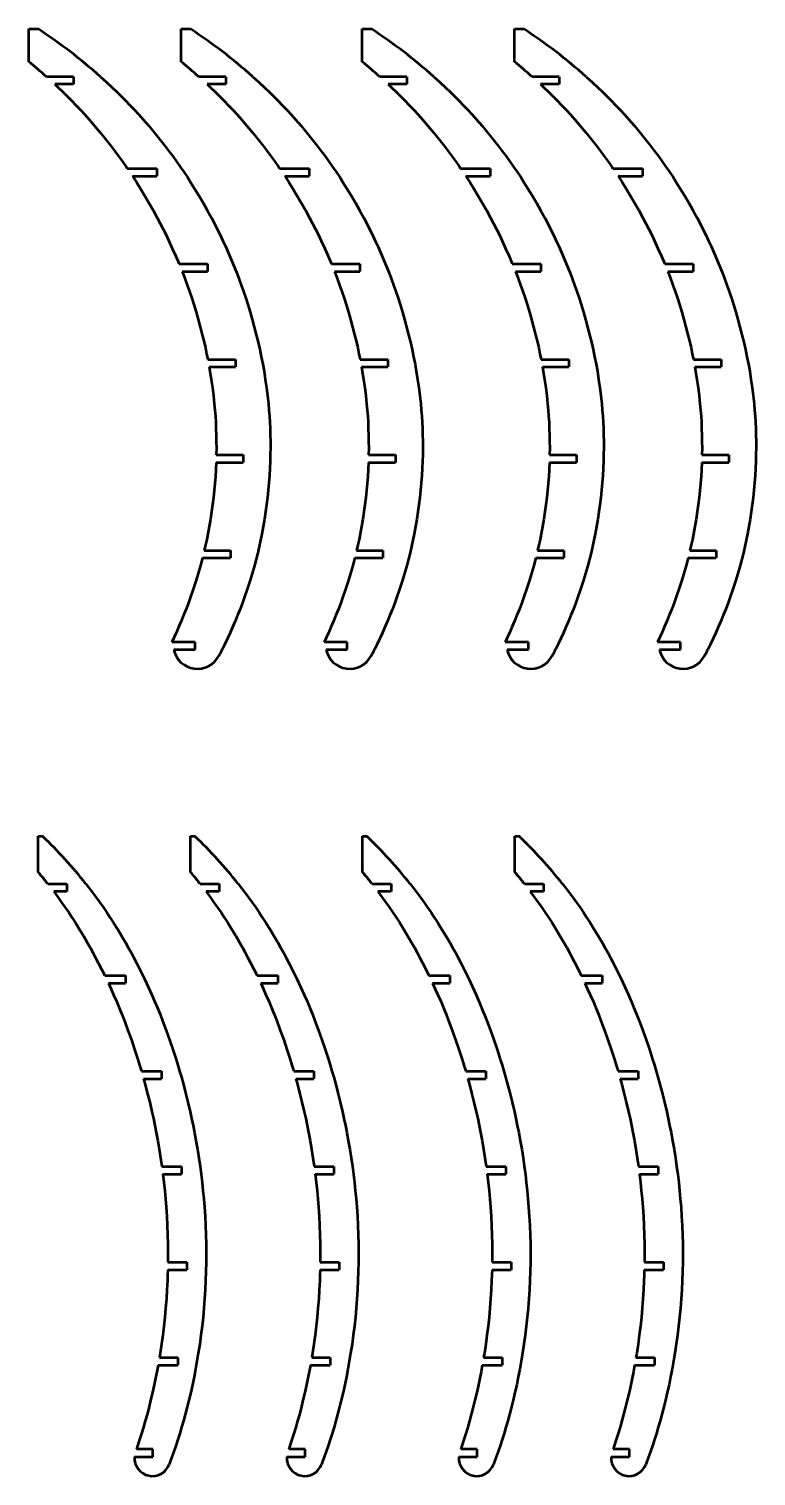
# Model space of a CAD drawing. Header units: millimetres. Extents: x 251 to 1362, y 757 to 1540.
# Drawn here: x 251 to 632, y 782 to 1540 of the extents above; entities that cross this region are included whole.
import ezdxf

# ---------------------------------------------------------------- set-up
doc = ezdxf.new("R2010")
doc.units = ezdxf.units.MM
doc.layers.get('0').update_dxf_attribs({"lineweight": 30})

msp = doc.modelspace()

# ---------------------------------------------------------------- linework, layer by layer
at = {"color": 0, "lineweight": 50}
for p, q in [((251.03, 1522.79), (251.03, 1540)), ((251.03, 1540), (255.77, 1540)), ((330.77, 1522.79), (330.77, 1540)), ((330.77, 1540), (335.51, 1540)), ((425.51, 1522.79), (425.51, 1540)), ((425.51, 1540), (430.26, 1540)), ((505.26, 1522.79), (505.26, 1540)), ((505.26, 1540), (510, 1540)), ((274.31, 1515), (260.16, 1515)), ((274.31, 1511), (264.55, 1511)), ((274.31, 1515), (274.31, 1511)), ((354.05, 1515), (339.91, 1515)), ((354.05, 1511), (344.29, 1511)), ((354.05, 1515), (354.05, 1511)), ((448.8, 1515), (434.65, 1515)), ((448.8, 1511), (439.04, 1511)), ((448.8, 1515), (448.8, 1511)), ((528.54, 1515), (514.39, 1515)), ((528.54, 1511), (518.78, 1511)), ((528.54, 1515), (528.54, 1511)), ((302.5, 1467), (318, 1467)), ((305.2, 1463), (318, 1463)), ((318, 1467), (318, 1463)), ((382.24, 1467), (397.75, 1467)), ((384.95, 1463), (397.75, 1463)), ((397.75, 1467), (397.75, 1463)), ((476.98, 1467), (492.49, 1467)), ((479.69, 1463), (492.49, 1463)), ((492.49, 1467), (492.49, 1463)), ((556.73, 1467), (572.23, 1467)), ((559.43, 1463), (572.23, 1463)), ((572.23, 1467), (572.23, 1463)), ((329.58, 1417), (344.54, 1417)), ((344.54, 1417), (344.54, 1413)), ((409.32, 1417), (424.28, 1417)), ((424.28, 1417), (424.28, 1413)), ((504.06, 1417), (519.02, 1417)), ((519.02, 1417), (519.02, 1413)), ((583.81, 1417), (598.76, 1417)), ((598.76, 1417), (598.76, 1413)), ((331.19, 1413), (344.54, 1413)), ((410.93, 1413), (424.28, 1413)), ((505.68, 1413), (519.02, 1413)), ((585.42, 1413), (598.76, 1413)), ((344.65, 1367), (359.17, 1367)), ((359.17, 1367), (359.17, 1363)), ((424.39, 1367), (438.92, 1367)), ((438.92, 1367), (438.92, 1363)), ((519.13, 1367), (533.66, 1367)), ((533.66, 1367), (533.66, 1363)), ((598.88, 1367), (613.4, 1367)), ((613.4, 1367), (613.4, 1363)), ((345.4, 1363), (359.17, 1363)), ((425.14, 1363), (438.92, 1363)), ((519.88, 1363), (533.66, 1363)), ((599.63, 1363), (613.4, 1363)), ((348.99, 1313), (363.18, 1313)), ((349.1, 1317), (363.21, 1317)), ((363.21, 1317), (363.18, 1313)), ((428.73, 1313), (442.92, 1313)), ((428.84, 1317), (442.95, 1317)), ((442.95, 1317), (442.92, 1313)), ((523.47, 1313), (537.67, 1313)), ((523.58, 1317), (537.69, 1317)), ((537.69, 1317), (537.67, 1313)), ((603.22, 1313), (617.41, 1313)), ((603.33, 1317), (617.44, 1317)), ((617.44, 1317), (617.41, 1313)), ((342.81, 1267), (356.47, 1267)), ((356.47, 1267), (356.47, 1263)), ((422.55, 1267), (436.21, 1267)), ((436.21, 1267), (436.21, 1263)), ((517.3, 1267), (530.96, 1267)), ((530.96, 1267), (530.96, 1263)), ((597.04, 1267), (610.7, 1267)), ((610.7, 1267), (610.7, 1263)), ((341.82, 1263), (356.47, 1263)), ((421.57, 1263), (436.21, 1263)), ((516.31, 1263), (530.96, 1263)), ((596.05, 1263), (610.7, 1263)), ((337.95, 1219), (325.8, 1219)), ((326.8, 1215), (337.95, 1215)), ((337.95, 1215), (337.95, 1219)), ((417.69, 1219), (405.54, 1219)), ((406.54, 1215), (417.69, 1215)), ((417.69, 1215), (417.69, 1219)), ((512.44, 1219), (500.28, 1219)), ((501.29, 1215), (512.44, 1215)), ((512.44, 1215), (512.44, 1219)), ((592.18, 1219), (580.03, 1219)), ((581.03, 1215), (592.18, 1215)), ((592.18, 1215), (592.18, 1219)), ((255.89, 1098.54), (255.89, 1117.32)), ((255.89, 1117.32), (258.16, 1117.32)), ((335.63, 1098.54), (335.63, 1117.32)), ((335.63, 1117.32), (337.91, 1117.32)), ((425.63, 1098.54), (425.63, 1117.32)), ((425.63, 1117.32), (427.91, 1117.32)), ((505.37, 1098.54), (505.37, 1117.32)), ((505.37, 1117.32), (507.65, 1117.32)), ((260.91, 1092.32), (270.89, 1092.32)), ((270.89, 1092.32), (270.89, 1088.32)), ((340.65, 1092.32), (350.63, 1092.32)), ((350.63, 1092.32), (350.63, 1088.32)), ((430.65, 1092.32), (440.63, 1092.32)), ((440.63, 1092.32), (440.63, 1088.32)), ((510.4, 1092.32), (520.37, 1092.32)), ((520.37, 1092.32), (520.37, 1088.32)), ((270.89, 1088.32), (263.98, 1088.32)), ((350.63, 1088.32), (343.72, 1088.32)), ((440.63, 1088.32), (433.72, 1088.32)), ((520.37, 1088.32), (513.46, 1088.32)), ((290.69, 1044.32), (301.65, 1044.32)), ((292.6, 1040.32), (301.65, 1040.32)), ((301.65, 1044.32), (301.65, 1040.32)), ((370.43, 1044.32), (381.39, 1044.32)), ((372.34, 1040.32), (381.39, 1040.32)), ((381.39, 1044.32), (381.39, 1040.32)), ((460.43, 1044.32), (471.39, 1044.32)), ((462.34, 1040.32), (471.39, 1040.32)), ((471.39, 1044.32), (471.39, 1040.32)), ((540.17, 1044.32), (551.14, 1044.32)), ((542.08, 1040.32), (551.14, 1040.32)), ((551.14, 1044.32), (551.14, 1040.32)), ((309.9, 994.32), (320.48, 994.32)), ((320.48, 994.32), (320.48, 990.32)), ((389.64, 994.32), (400.22, 994.32)), ((400.22, 994.32), (400.22, 990.32)), ((479.64, 994.32), (490.22, 994.32)), ((490.22, 994.32), (490.22, 990.32)), ((559.39, 994.32), (569.96, 994.32)), ((569.96, 994.32), (569.96, 990.32)), ((311.04, 990.32), (320.48, 990.32)), ((390.78, 990.32), (400.22, 990.32)), ((480.78, 990.32), (490.22, 990.32)), ((560.52, 990.32), (569.96, 990.32)), ((320.61, 944.32), (330.87, 944.32)), ((321.13, 940.32), (330.87, 940.32)), ((330.87, 944.32), (330.87, 940.32)), ((400.35, 944.32), (410.62, 944.32)), ((400.87, 940.32), (410.62, 940.32)), ((410.62, 944.32), (410.62, 940.32)), ((490.35, 944.32), (500.62, 944.32)), ((490.87, 940.32), (500.62, 940.32)), ((500.62, 944.32), (500.62, 940.32)), ((570.09, 944.32), (580.36, 944.32)), ((570.62, 940.32), (580.36, 940.32)), ((580.36, 944.32), (580.36, 940.32)), ((323.76, 894.32), (333.72, 894.32)), ((333.72, 894.32), (333.72, 890.32)), ((403.5, 894.32), (413.47, 894.32)), ((413.47, 894.32), (413.47, 890.32)), ((493.5, 894.32), (503.47, 894.32)), ((503.47, 894.32), (503.47, 890.32)), ((573.24, 894.32), (583.21, 894.32)), ((583.21, 894.32), (583.21, 890.32)), ((323.68, 890.32), (333.72, 890.32)), ((403.42, 890.32), (413.47, 890.32)), ((493.42, 890.32), (503.47, 890.32)), ((573.16, 890.32), (583.21, 890.32)), ((319.3, 844.32), (328.96, 844.32)), ((328.96, 844.32), (328.96, 840.32)), ((399.05, 844.32), (408.71, 844.32)), ((408.71, 844.32), (408.71, 840.32)), ((489.05, 844.32), (498.71, 844.32)), ((498.71, 844.32), (498.71, 840.32)), ((568.79, 844.32), (578.45, 844.32)), ((578.45, 844.32), (578.45, 840.32)), ((318.61, 840.32), (328.96, 840.32)), ((398.35, 840.32), (408.71, 840.32)), ((488.35, 840.32), (498.71, 840.32)), ((568.09, 840.32), (578.45, 840.32)), ((315.89, 796.32), (307.28, 796.32)), ((315.89, 792.32), (315.89, 796.32)), ((395.63, 796.32), (387.02, 796.32)), ((395.63, 792.32), (395.63, 796.32)), ((485.63, 796.32), (477.02, 796.32)), ((485.63, 792.32), (485.63, 796.32)), ((565.37, 796.32), (556.77, 796.32)), ((565.37, 792.32), (565.37, 796.32)), ((306.26, 792.32), (315.89, 792.32)), ((386.01, 792.32), (395.63, 792.32)), ((476.01, 792.32), (485.63, 792.32)), ((555.75, 792.32), (565.37, 792.32))]:
    msp.add_line(p, q, dxfattribs=at)
for points in [[(264.55, 1511, 0), (266.43, 1509.23, 0), (268.74, 1507.01, 0), (271.02, 1504.77, 0), (273.27, 1502.5, 0), (275.62, 1500.06, 0), (277.94, 1497.61, 0), (280.23, 1495.12, 0), (282.48, 1492.6, 0), (285.42, 1489.19, 0), (288.31, 1485.75, 0), (291.15, 1482.26, 0), (293.94, 1478.73, 0), (295.98, 1476.06, 0), (297.99, 1473.36, 0), (299.96, 1470.63, 0), (301.89, 1467.88, 0), (302.5, 1467, 0)], [(288.45, 1515, 0), (291.61, 1512.14, 0), (294.72, 1509.23, 0), (297.02, 1507.01, 0), (299.3, 1504.77, 0), (301.55, 1502.5, 0), (303.9, 1500.06, 0), (306.22, 1497.61, 0), (308.51, 1495.12, 0), (310.77, 1492.6, 0), (313.71, 1489.19, 0), (316.6, 1485.75, 0), (319.44, 1482.26, 0), (322.22, 1478.73, 0), (324.27, 1476.06, 0), (326.27, 1473.36, 0), (328.24, 1470.63, 0), (330.17, 1467.88, 0), (332.08, 1465.1, 0), (333.94, 1462.31, 0), (335.77, 1459.49, 0), (337.56, 1456.64, 0), (339.88, 1452.81, 0), (342.15, 1448.95, 0), (344.36, 1445.05, 0), (346.51, 1441.12, 0), (348.08, 1438.15, 0), (349.61, 1435.16, 0), (351.09, 1432.15, 0), (352.53, 1429.11, 0), (354.03, 1425.85, 0), (355.49, 1422.57, 0), (356.91, 1419.27, 0), (358.29, 1415.96, 0), (359.62, 1412.63, 0), (360.91, 1409.27, 0), (362.15, 1405.89, 0), (363.35, 1402.5, 0), (364.5, 1399.09, 0), (365.6, 1395.67, 0), (366.79, 1391.75, 0), (367.92, 1387.82, 0), (369, 1383.87, 0), (370.02, 1379.9, 0), (370.99, 1375.93, 0), (371.86, 1372.15, 0), (372.66, 1368.36, 0), (373.4, 1364.56, 0), (374.07, 1360.75, 0), (374.75, 1356.5, 0), (375.35, 1352.23, 0), (375.88, 1347.96, 0), (376.34, 1343.68, 0), (376.64, 1340.48, 0), (376.88, 1337.27, 0), (377.08, 1334.06, 0), (377.22, 1330.85, 0), (377.33, 1327.43, 0), (377.39, 1324.01, 0), (377.41, 1320.59, 0), (377.38, 1317.17, 0), (377.3, 1313.75, 0), (377.14, 1309.94, 0), (376.93, 1306.14, 0), (376.65, 1302.34, 0), (376.31, 1298.54, 0), (375.92, 1294.75, 0), (375.45, 1290.91, 0), (374.92, 1287.08, 0), (374.32, 1283.25, 0), (373.67, 1279.44, 0), (372.96, 1275.63, 0), (372.28, 1272.28, 0), (371.55, 1268.95, 0), (370.76, 1265.62, 0), (369.93, 1262.31, 0), (369.05, 1259.01, 0), (367.88, 1254.89, 0), (366.64, 1250.79, 0), (365.32, 1246.72, 0), (363.93, 1242.68, 0), (362.76, 1239.45, 0), (361.54, 1236.24, 0), (360.27, 1233.04, 0), (358.96, 1229.86, 0), (357.61, 1226.7, 0), (356.3, 1223.75, 0), (354.95, 1220.81, 0), (353.54, 1217.89, 0), (352.09, 1215, 0)], [(344.29, 1511, 0), (346.17, 1509.23, 0), (348.48, 1507.01, 0), (350.76, 1504.77, 0), (353.01, 1502.5, 0), (355.36, 1500.06, 0), (357.68, 1497.61, 0), (359.97, 1495.12, 0), (362.23, 1492.6, 0), (365.17, 1489.19, 0), (368.06, 1485.75, 0), (370.9, 1482.26, 0), (373.68, 1478.73, 0), (375.73, 1476.06, 0), (377.73, 1473.36, 0), (379.7, 1470.63, 0), (381.63, 1467.88, 0), (382.24, 1467, 0)], [(368.2, 1515, 0), (371.35, 1512.14, 0), (374.46, 1509.23, 0), (376.76, 1507.01, 0), (379.04, 1504.77, 0), (381.29, 1502.5, 0), (383.64, 1500.06, 0), (385.97, 1497.61, 0), (388.26, 1495.12, 0), (390.51, 1492.6, 0), (393.45, 1489.19, 0), (396.34, 1485.75, 0), (399.18, 1482.26, 0), (401.97, 1478.73, 0), (404.01, 1476.06, 0), (406.02, 1473.36, 0), (407.98, 1470.63, 0), (409.92, 1467.88, 0), (411.82, 1465.1, 0), (413.69, 1462.31, 0), (415.52, 1459.49, 0), (417.3, 1456.64, 0), (419.63, 1452.81, 0), (421.89, 1448.95, 0), (424.1, 1445.05, 0), (426.25, 1441.12, 0), (427.83, 1438.15, 0), (429.35, 1435.16, 0), (430.84, 1432.15, 0), (432.28, 1429.11, 0), (433.77, 1425.85, 0), (435.23, 1422.57, 0), (436.65, 1419.27, 0), (438.03, 1415.96, 0), (439.36, 1412.63, 0), (440.65, 1409.27, 0), (441.9, 1405.89, 0), (443.09, 1402.5, 0), (444.24, 1399.09, 0), (445.34, 1395.67, 0), (446.53, 1391.75, 0), (447.66, 1387.82, 0), (448.74, 1383.87, 0), (449.76, 1379.9, 0), (450.73, 1375.93, 0), (451.6, 1372.15, 0), (452.4, 1368.36, 0), (453.14, 1364.56, 0), (453.81, 1360.75, 0), (454.49, 1356.5, 0), (455.09, 1352.23, 0), (455.62, 1347.96, 0), (456.08, 1343.68, 0), (456.38, 1340.48, 0), (456.62, 1337.27, 0), (456.82, 1334.06, 0), (456.96, 1330.85, 0), (457.07, 1327.43, 0), (457.13, 1324.01, 0), (457.16, 1320.59, 0), (457.13, 1317.17, 0), (457.04, 1313.75, 0), (456.88, 1309.94, 0), (456.67, 1306.14, 0), (456.39, 1302.34, 0), (456.06, 1298.54, 0), (455.66, 1294.75, 0), (455.19, 1290.91, 0), (454.66, 1287.08, 0), (454.07, 1283.25, 0), (453.42, 1279.44, 0), (452.7, 1275.63, 0), (452.02, 1272.28, 0), (451.29, 1268.95, 0), (450.51, 1265.62, 0), (449.67, 1262.31, 0), (448.79, 1259.01, 0), (447.62, 1254.89, 0), (446.38, 1250.79, 0), (445.06, 1246.72, 0), (443.67, 1242.68, 0), (442.5, 1239.45, 0), (441.28, 1236.24, 0), (440.01, 1233.04, 0), (438.7, 1229.86, 0), (437.35, 1226.7, 0), (436.05, 1223.75, 0), (434.69, 1220.81, 0), (433.29, 1217.89, 0), (431.84, 1215, 0)], [(439.04, 1511, 0), (440.92, 1509.23, 0), (443.22, 1507.01, 0), (445.5, 1504.77, 0), (447.75, 1502.5, 0), (450.1, 1500.06, 0), (452.43, 1497.61, 0), (454.72, 1495.12, 0), (456.97, 1492.6, 0), (459.91, 1489.19, 0), (462.8, 1485.75, 0), (465.64, 1482.26, 0), (468.43, 1478.73, 0), (470.47, 1476.06, 0), (472.47, 1473.36, 0), (474.44, 1470.63, 0), (476.38, 1467.88, 0), (476.98, 1467, 0)], [(462.94, 1515, 0), (466.09, 1512.14, 0), (469.2, 1509.23, 0), (471.51, 1507.01, 0), (473.79, 1504.77, 0), (476.04, 1502.5, 0), (478.39, 1500.06, 0), (480.71, 1497.61, 0), (483, 1495.12, 0), (485.25, 1492.6, 0), (488.2, 1489.19, 0), (491.09, 1485.75, 0), (493.92, 1482.26, 0), (496.71, 1478.73, 0), (498.75, 1476.06, 0), (500.76, 1473.36, 0), (502.73, 1470.63, 0), (504.66, 1467.88, 0), (506.56, 1465.1, 0), (508.43, 1462.31, 0), (510.26, 1459.49, 0), (512.05, 1456.64, 0), (514.37, 1452.81, 0), (516.64, 1448.95, 0), (518.85, 1445.05, 0), (521, 1441.12, 0), (522.57, 1438.15, 0), (524.1, 1435.16, 0), (525.58, 1432.15, 0), (527.02, 1429.11, 0), (528.52, 1425.85, 0), (529.98, 1422.57, 0), (531.4, 1419.27, 0), (532.78, 1415.96, 0), (534.11, 1412.63, 0), (535.39, 1409.27, 0), (536.64, 1405.89, 0), (537.84, 1402.5, 0), (538.99, 1399.09, 0), (540.08, 1395.67, 0), (541.27, 1391.75, 0), (542.41, 1387.82, 0), (543.48, 1383.87, 0), (544.51, 1379.9, 0), (545.48, 1375.93, 0), (546.34, 1372.15, 0), (547.14, 1368.36, 0), (547.88, 1364.56, 0), (548.56, 1360.75, 0), (549.23, 1356.5, 0), (549.83, 1352.23, 0), (550.36, 1347.96, 0), (550.83, 1343.68, 0), (551.12, 1340.48, 0), (551.37, 1337.27, 0), (551.56, 1334.06, 0), (551.7, 1330.85, 0), (551.81, 1327.43, 0), (551.88, 1324.01, 0), (551.9, 1320.59, 0), (551.87, 1317.17, 0), (551.78, 1313.75, 0), (551.63, 1309.94, 0), (551.41, 1306.14, 0), (551.14, 1302.34, 0), (550.8, 1298.54, 0), (550.4, 1294.75, 0), (549.93, 1290.91, 0), (549.4, 1287.08, 0), (548.81, 1283.25, 0), (548.16, 1279.44, 0), (547.45, 1275.63, 0), (546.77, 1272.28, 0), (546.03, 1268.95, 0), (545.25, 1265.62, 0), (544.42, 1262.31, 0), (543.54, 1259.01, 0), (542.37, 1254.89, 0), (541.13, 1250.79, 0), (539.81, 1246.72, 0), (538.42, 1242.68, 0), (537.24, 1239.45, 0), (536.02, 1236.24, 0), (534.75, 1233.04, 0), (533.45, 1229.86, 0), (532.1, 1226.7, 0), (530.79, 1223.75, 0), (529.43, 1220.81, 0), (528.03, 1217.89, 0), (526.58, 1215, 0)], [(518.78, 1511, 0), (520.66, 1509.23, 0), (522.97, 1507.01, 0), (525.25, 1504.77, 0), (527.5, 1502.5, 0), (529.85, 1500.06, 0), (532.17, 1497.61, 0), (534.46, 1495.12, 0), (536.71, 1492.6, 0), (539.65, 1489.19, 0), (542.54, 1485.75, 0), (545.38, 1482.26, 0), (548.17, 1478.73, 0), (550.21, 1476.06, 0), (552.22, 1473.36, 0), (554.19, 1470.63, 0), (556.12, 1467.88, 0), (556.73, 1467, 0)], [(542.68, 1515, 0), (545.84, 1512.14, 0), (548.95, 1509.23, 0), (551.25, 1507.01, 0), (553.53, 1504.77, 0), (555.78, 1502.5, 0), (558.13, 1500.06, 0), (560.45, 1497.61, 0), (562.74, 1495.12, 0), (565, 1492.6, 0), (567.94, 1489.19, 0), (570.83, 1485.75, 0), (573.67, 1482.26, 0), (576.45, 1478.73, 0), (578.5, 1476.06, 0), (580.5, 1473.36, 0), (582.47, 1470.63, 0), (584.4, 1467.88, 0), (586.31, 1465.1, 0), (588.17, 1462.31, 0), (590, 1459.49, 0), (591.79, 1456.64, 0), (594.11, 1452.81, 0), (596.38, 1448.95, 0), (598.59, 1445.05, 0), (600.74, 1441.12, 0), (602.31, 1438.15, 0), (603.84, 1435.16, 0), (605.32, 1432.15, 0), (606.76, 1429.11, 0), (608.26, 1425.85, 0), (609.72, 1422.57, 0), (611.14, 1419.27, 0), (612.52, 1415.96, 0), (613.85, 1412.63, 0), (615.14, 1409.27, 0), (616.38, 1405.89, 0), (617.58, 1402.5, 0), (618.73, 1399.09, 0), (619.83, 1395.67, 0), (621.02, 1391.75, 0), (622.15, 1387.82, 0), (623.23, 1383.87, 0), (624.25, 1379.9, 0), (625.22, 1375.93, 0), (626.08, 1372.15, 0), (626.89, 1368.36, 0), (627.63, 1364.56, 0), (628.3, 1360.75, 0), (628.97, 1356.5, 0), (629.58, 1352.23, 0), (630.11, 1347.96, 0), (630.57, 1343.68, 0), (630.87, 1340.48, 0), (631.11, 1337.27, 0), (631.3, 1334.06, 0), (631.45, 1330.85, 0), (631.55, 1327.43, 0), (631.62, 1324.01, 0), (631.64, 1320.59, 0), (631.61, 1317.17, 0), (631.53, 1313.75, 0), (631.37, 1309.94, 0), (631.15, 1306.14, 0), (630.88, 1302.34, 0), (630.54, 1298.54, 0), (630.14, 1294.75, 0), (629.68, 1290.91, 0), (629.15, 1287.08, 0), (628.55, 1283.25, 0), (627.9, 1279.44, 0), (627.19, 1275.63, 0), (626.51, 1272.28, 0), (625.78, 1268.95, 0), (624.99, 1265.62, 0), (624.16, 1262.31, 0), (623.28, 1259.01, 0), (622.11, 1254.89, 0), (620.87, 1250.79, 0), (619.55, 1246.72, 0), (618.16, 1242.68, 0), (616.99, 1239.45, 0), (615.77, 1236.24, 0), (614.5, 1233.04, 0), (613.19, 1229.86, 0), (611.84, 1226.7, 0), (610.53, 1223.75, 0), (609.18, 1220.81, 0), (607.77, 1217.89, 0), (606.32, 1215, 0)], [(305.2, 1463, 0), (307.27, 1459.84, 0), (309.28, 1456.64, 0), (311.6, 1452.81, 0), (313.87, 1448.95, 0), (316.08, 1445.05, 0), (318.23, 1441.12, 0), (319.8, 1438.15, 0), (321.33, 1435.16, 0), (322.81, 1432.15, 0), (324.25, 1429.11, 0), (326.08, 1425.1, 0), (327.86, 1421.06, 0), (329.58, 1417, 0)], [(384.95, 1463, 0), (387.01, 1459.84, 0), (389.02, 1456.64, 0), (391.34, 1452.81, 0), (393.61, 1448.95, 0), (395.82, 1445.05, 0), (397.97, 1441.12, 0), (399.54, 1438.15, 0), (401.07, 1435.16, 0), (402.55, 1432.15, 0), (403.99, 1429.11, 0), (405.83, 1425.1, 0), (407.61, 1421.06, 0), (409.32, 1417, 0)], [(479.69, 1463, 0), (481.75, 1459.84, 0), (483.76, 1456.64, 0), (486.09, 1452.81, 0), (488.35, 1448.95, 0), (490.56, 1445.05, 0), (492.71, 1441.12, 0), (494.29, 1438.15, 0), (495.81, 1435.16, 0), (497.3, 1432.15, 0), (498.74, 1429.11, 0), (500.57, 1425.1, 0), (502.35, 1421.06, 0), (504.06, 1417, 0)], [(559.43, 1463, 0), (561.5, 1459.84, 0), (563.51, 1456.64, 0), (565.83, 1452.81, 0), (568.1, 1448.95, 0), (570.3, 1445.05, 0), (572.46, 1441.12, 0), (574.03, 1438.15, 0), (575.56, 1435.16, 0), (577.04, 1432.15, 0), (578.48, 1429.11, 0), (580.31, 1425.1, 0), (582.09, 1421.06, 0), (583.81, 1417, 0)], [(331.19, 1413, 0), (331.34, 1412.63, 0), (332.62, 1409.27, 0), (333.87, 1405.89, 0), (335.07, 1402.5, 0), (336.22, 1399.09, 0), (337.31, 1395.67, 0), (338.5, 1391.75, 0), (339.64, 1387.82, 0), (340.71, 1383.87, 0), (341.73, 1379.9, 0), (342.71, 1375.93, 0), (343.39, 1372.96, 0), (344.04, 1369.98, 0), (344.65, 1367, 0)], [(410.93, 1413, 0), (411.08, 1412.63, 0), (412.37, 1409.27, 0), (413.61, 1405.89, 0), (414.81, 1402.5, 0), (415.96, 1399.09, 0), (417.06, 1395.67, 0), (418.25, 1391.75, 0), (419.38, 1387.82, 0), (420.46, 1383.87, 0), (421.48, 1379.9, 0), (422.45, 1375.93, 0), (423.13, 1372.96, 0), (423.78, 1369.98, 0), (424.39, 1367, 0)], [(505.68, 1413, 0), (505.82, 1412.63, 0), (507.11, 1409.27, 0), (508.35, 1405.89, 0), (509.55, 1402.5, 0), (510.7, 1399.09, 0), (511.8, 1395.67, 0), (512.99, 1391.75, 0), (514.12, 1387.82, 0), (515.2, 1383.87, 0), (516.22, 1379.9, 0), (517.19, 1375.93, 0), (517.88, 1372.96, 0), (518.52, 1369.98, 0), (519.13, 1367, 0)], [(585.42, 1413, 0), (585.57, 1412.63, 0), (586.85, 1409.27, 0), (588.1, 1405.89, 0), (589.3, 1402.5, 0), (590.44, 1399.09, 0), (591.54, 1395.67, 0), (592.73, 1391.75, 0), (593.87, 1387.82, 0), (594.94, 1383.87, 0), (595.96, 1379.9, 0), (596.94, 1375.93, 0), (597.62, 1372.96, 0), (598.27, 1369.98, 0), (598.88, 1367, 0)], [(345.4, 1363, 0), (345.79, 1360.75, 0), (346.46, 1356.5, 0), (347.06, 1352.23, 0), (347.59, 1347.96, 0), (348.06, 1343.68, 0), (348.35, 1340.48, 0), (348.6, 1337.27, 0), (348.79, 1334.06, 0), (348.93, 1330.85, 0), (349.04, 1327.39, 0), (349.11, 1323.92, 0), (349.13, 1320.46, 0), (349.1, 1317, 0)], [(425.14, 1363, 0), (425.53, 1360.75, 0), (426.2, 1356.5, 0), (426.81, 1352.23, 0), (427.34, 1347.96, 0), (427.8, 1343.68, 0), (428.1, 1340.48, 0), (428.34, 1337.27, 0), (428.53, 1334.06, 0), (428.68, 1330.85, 0), (428.79, 1327.39, 0), (428.85, 1323.92, 0), (428.87, 1320.46, 0), (428.84, 1317, 0)], [(519.88, 1363, 0), (520.27, 1360.75, 0), (520.95, 1356.5, 0), (521.55, 1352.23, 0), (522.08, 1347.96, 0), (522.54, 1343.68, 0), (522.84, 1340.48, 0), (523.08, 1337.27, 0), (523.28, 1334.06, 0), (523.42, 1330.85, 0), (523.53, 1327.39, 0), (523.59, 1323.92, 0), (523.61, 1320.46, 0), (523.58, 1317, 0)], [(599.63, 1363, 0), (600.02, 1360.75, 0), (600.69, 1356.5, 0), (601.29, 1352.23, 0), (601.82, 1347.96, 0), (602.29, 1343.68, 0), (602.58, 1340.48, 0), (602.83, 1337.27, 0), (603.02, 1334.06, 0), (603.16, 1330.85, 0), (603.27, 1327.39, 0), (603.34, 1323.92, 0), (603.36, 1320.46, 0), (603.33, 1317, 0)], [(348.99, 1313, 0), (348.83, 1309.34, 0), (348.61, 1305.69, 0), (348.34, 1302.04, 0), (348.01, 1298.39, 0), (347.63, 1294.75, 0), (347.16, 1290.91, 0), (346.63, 1287.08, 0), (346.04, 1283.25, 0), (345.39, 1279.44, 0), (344.68, 1275.63, 0), (344.09, 1272.74, 0), (343.47, 1269.87, 0), (342.81, 1267, 0)], [(428.73, 1313, 0), (428.57, 1309.34, 0), (428.36, 1305.69, 0), (428.08, 1302.04, 0), (427.76, 1298.39, 0), (427.37, 1294.75, 0), (426.91, 1290.91, 0), (426.38, 1287.08, 0), (425.78, 1283.25, 0), (425.13, 1279.44, 0), (424.42, 1275.63, 0), (423.84, 1272.74, 0), (423.22, 1269.87, 0), (422.55, 1267, 0)], [(523.47, 1313, 0), (523.31, 1309.34, 0), (523.1, 1305.69, 0), (522.83, 1302.04, 0), (522.5, 1298.39, 0), (522.12, 1294.75, 0), (521.65, 1290.91, 0), (521.12, 1287.08, 0), (520.53, 1283.25, 0), (519.87, 1279.44, 0), (519.16, 1275.63, 0), (518.58, 1272.74, 0), (517.96, 1269.87, 0), (517.3, 1267, 0)], [(603.22, 1313, 0), (603.06, 1309.34, 0), (602.84, 1305.69, 0), (602.57, 1302.04, 0), (602.24, 1298.39, 0), (601.86, 1294.75, 0), (601.39, 1290.91, 0), (600.86, 1287.08, 0), (600.27, 1283.25, 0), (599.62, 1279.44, 0), (598.91, 1275.63, 0), (598.32, 1272.74, 0), (597.7, 1269.87, 0), (597.04, 1267, 0)], [(341.82, 1263, 0), (340.77, 1259.01, 0), (339.6, 1254.89, 0), (338.35, 1250.79, 0), (337.04, 1246.72, 0), (335.65, 1242.68, 0), (334.47, 1239.45, 0), (333.25, 1236.24, 0), (331.98, 1233.04, 0), (330.68, 1229.86, 0), (329.33, 1226.7, 0), (328.19, 1224.12, 0), (327.01, 1221.55, 0), (325.8, 1219, 0)], [(421.57, 1263, 0), (420.51, 1259.01, 0), (419.34, 1254.89, 0), (418.1, 1250.79, 0), (416.78, 1246.72, 0), (415.39, 1242.68, 0), (414.22, 1239.45, 0), (412.99, 1236.24, 0), (411.73, 1233.04, 0), (410.42, 1229.86, 0), (409.07, 1226.7, 0), (407.93, 1224.12, 0), (406.75, 1221.55, 0), (405.54, 1219, 0)], [(516.31, 1263, 0), (515.25, 1259.01, 0), (514.08, 1254.89, 0), (512.84, 1250.79, 0), (511.52, 1246.72, 0), (510.13, 1242.68, 0), (508.96, 1239.45, 0), (507.74, 1236.24, 0), (506.47, 1233.04, 0), (505.16, 1229.86, 0), (503.81, 1226.7, 0), (502.67, 1224.12, 0), (501.5, 1221.55, 0), (500.28, 1219, 0)], [(596.05, 1263, 0), (595, 1259.01, 0), (593.83, 1254.89, 0), (592.58, 1250.79, 0), (591.27, 1246.72, 0), (589.88, 1242.68, 0), (588.7, 1239.45, 0), (587.48, 1236.24, 0), (586.21, 1233.04, 0), (584.9, 1229.86, 0), (583.56, 1226.7, 0), (582.42, 1224.12, 0), (581.24, 1221.55, 0), (580.03, 1219, 0)], [(280.89, 1092.32, 0), (282.62, 1090.1, 0), (284.33, 1087.85, 0), (286.25, 1085.25, 0), (288.14, 1082.64, 0), (290, 1080, 0), (291.83, 1077.32, 0), (293.62, 1074.62, 0), (295.37, 1071.89, 0), (297.47, 1068.51, 0), (299.53, 1065.11, 0), (301.53, 1061.68, 0), (303.03, 1059.04, 0), (304.5, 1056.39, 0), (305.94, 1053.72, 0), (307.34, 1051.03, 0), (309.43, 1046.88, 0), (311.47, 1042.7, 0), (313.44, 1038.5, 0), (315.36, 1034.27, 0), (316.83, 1030.91, 0), (318.26, 1027.52, 0), (319.63, 1024.12, 0), (320.96, 1020.69, 0), (322.83, 1015.68, 0), (324.63, 1010.64, 0), (326.35, 1005.58, 0), (328.02, 1000.49, 0), (328.99, 997.38, 0), (329.92, 994.26, 0), (330.81, 991.12, 0), (331.68, 987.98, 0), (332.98, 983.02, 0), (334.22, 978.04, 0), (335.39, 973.04, 0), (336.19, 969.44, 0), (336.94, 965.82, 0), (337.64, 962.2, 0), (338.45, 957.8, 0), (339.21, 953.39, 0), (339.93, 948.98, 0), (340.57, 944.55, 0), (341.14, 940.28, 0), (341.65, 936, 0), (342.11, 931.72, 0), (342.52, 927.43, 0), (342.87, 923.14, 0), (343.2, 918.32, 0), (343.45, 913.51, 0), (343.63, 908.69, 0), (343.74, 903.87, 0), (343.78, 899.06, 0), (343.75, 894.25, 0), (343.65, 889.44, 0), (343.49, 884.63, 0), (343.25, 879.85, 0), (342.95, 875.07, 0), (342.58, 870.29, 0), (342.14, 865.52, 0), (341.63, 860.79, 0), (341.05, 856.06, 0), (340.4, 851.34, 0), (339.68, 846.63, 0), (338.99, 842.48, 0), (338.24, 838.35, 0), (337.44, 834.22, 0), (336.59, 830.11, 0), (335.69, 826.03, 0), (334.73, 821.97, 0), (333.72, 817.93, 0), (332.85, 814.59, 0), (331.93, 811.26, 0), (330.97, 807.95, 0), (329.98, 804.66, 0), (328.94, 801.38, 0), (327.88, 798.11, 0), (326.9, 795.21, 0), (325.89, 792.32, 0)], [(360.63, 1092.32, 0), (362.37, 1090.1, 0), (364.07, 1087.85, 0), (365.99, 1085.25, 0), (367.89, 1082.64, 0), (369.74, 1080, 0), (371.57, 1077.32, 0), (373.36, 1074.62, 0), (375.11, 1071.89, 0), (377.21, 1068.51, 0), (379.27, 1065.11, 0), (381.28, 1061.68, 0), (382.78, 1059.04, 0), (384.25, 1056.39, 0), (385.68, 1053.72, 0), (387.08, 1051.03, 0), (389.17, 1046.88, 0), (391.21, 1042.7, 0), (393.19, 1038.5, 0), (395.11, 1034.27, 0), (396.58, 1030.91, 0), (398, 1027.52, 0), (399.38, 1024.12, 0), (400.71, 1020.69, 0), (402.57, 1015.68, 0), (404.37, 1010.64, 0), (406.1, 1005.58, 0), (407.76, 1000.49, 0), (408.73, 997.38, 0), (409.66, 994.26, 0), (410.56, 991.12, 0), (411.42, 987.98, 0), (412.72, 983.02, 0), (413.96, 978.04, 0), (415.13, 973.04, 0), (415.93, 969.44, 0), (416.68, 965.82, 0), (417.39, 962.2, 0), (418.19, 957.8, 0), (418.96, 953.39, 0), (419.67, 948.98, 0), (420.32, 944.55, 0), (420.88, 940.28, 0), (421.39, 936, 0), (421.85, 931.72, 0), (422.26, 927.43, 0), (422.61, 923.14, 0), (422.94, 918.32, 0), (423.2, 913.51, 0), (423.38, 908.69, 0), (423.49, 903.87, 0), (423.53, 899.06, 0), (423.5, 894.25, 0), (423.4, 889.44, 0), (423.23, 884.63, 0), (423, 879.85, 0), (422.69, 875.07, 0), (422.32, 870.29, 0), (421.88, 865.52, 0), (421.37, 860.79, 0), (420.79, 856.06, 0), (420.14, 851.34, 0), (419.42, 846.63, 0), (418.73, 842.48, 0), (417.99, 838.35, 0), (417.19, 834.22, 0), (416.34, 830.11, 0), (415.44, 826.03, 0), (414.47, 821.97, 0), (413.46, 817.93, 0), (412.59, 814.59, 0), (411.67, 811.26, 0), (410.72, 807.95, 0), (409.72, 804.66, 0), (408.69, 801.38, 0), (407.62, 798.11, 0), (406.65, 795.21, 0), (405.63, 792.32, 0)], [(450.63, 1092.32, 0), (452.37, 1090.1, 0), (454.07, 1087.85, 0), (455.99, 1085.25, 0), (457.89, 1082.64, 0), (459.74, 1080, 0), (461.57, 1077.32, 0), (463.36, 1074.62, 0), (465.11, 1071.89, 0), (467.21, 1068.51, 0), (469.27, 1065.11, 0), (471.28, 1061.68, 0), (472.78, 1059.04, 0), (474.25, 1056.39, 0), (475.68, 1053.72, 0), (477.08, 1051.03, 0), (479.17, 1046.88, 0), (481.21, 1042.7, 0), (483.19, 1038.5, 0), (485.11, 1034.27, 0), (486.58, 1030.91, 0), (488, 1027.52, 0), (489.38, 1024.12, 0), (490.71, 1020.69, 0), (492.57, 1015.68, 0), (494.37, 1010.64, 0), (496.1, 1005.58, 0), (497.76, 1000.49, 0), (498.73, 997.38, 0), (499.66, 994.26, 0), (500.56, 991.12, 0), (501.42, 987.98, 0), (502.72, 983.02, 0), (503.96, 978.04, 0), (505.13, 973.04, 0), (505.93, 969.44, 0), (506.68, 965.82, 0), (507.39, 962.2, 0), (508.19, 957.8, 0), (508.96, 953.39, 0), (509.67, 948.98, 0), (510.32, 944.55, 0), (510.88, 940.28, 0), (511.39, 936, 0), (511.85, 931.72, 0), (512.26, 927.43, 0), (512.61, 923.14, 0), (512.94, 918.32, 0), (513.2, 913.51, 0), (513.38, 908.69, 0), (513.49, 903.87, 0), (513.53, 899.06, 0), (513.5, 894.25, 0), (513.4, 889.44, 0), (513.23, 884.63, 0), (513, 879.85, 0), (512.69, 875.07, 0), (512.32, 870.29, 0), (511.88, 865.52, 0), (511.37, 860.79, 0), (510.79, 856.06, 0), (510.14, 851.34, 0), (509.42, 846.63, 0), (508.73, 842.48, 0), (507.99, 838.35, 0), (507.19, 834.22, 0), (506.34, 830.11, 0), (505.44, 826.03, 0), (504.47, 821.97, 0), (503.46, 817.93, 0), (502.59, 814.59, 0), (501.67, 811.26, 0), (500.72, 807.95, 0), (499.72, 804.66, 0), (498.69, 801.38, 0), (497.62, 798.11, 0), (496.65, 795.21, 0), (495.63, 792.32, 0)], [(530.37, 1092.32, 0), (532.11, 1090.1, 0), (533.81, 1087.85, 0), (535.73, 1085.25, 0), (537.63, 1082.64, 0), (539.49, 1080, 0), (541.31, 1077.32, 0), (543.1, 1074.62, 0), (544.85, 1071.89, 0), (546.96, 1068.51, 0), (549.01, 1065.11, 0), (551.02, 1061.68, 0), (552.52, 1059.04, 0), (553.99, 1056.39, 0), (555.43, 1053.72, 0), (556.83, 1051.03, 0), (558.92, 1046.88, 0), (560.95, 1042.7, 0), (562.93, 1038.5, 0), (564.85, 1034.27, 0), (566.32, 1030.91, 0), (567.74, 1027.52, 0), (569.12, 1024.12, 0), (570.45, 1020.69, 0), (572.32, 1015.68, 0), (574.11, 1010.64, 0), (575.84, 1005.58, 0), (577.5, 1000.49, 0), (578.47, 997.38, 0), (579.4, 994.26, 0), (580.3, 991.12, 0), (581.16, 987.98, 0), (582.47, 983.02, 0), (583.7, 978.04, 0), (584.88, 973.04, 0), (585.67, 969.44, 0), (586.42, 965.82, 0), (587.13, 962.2, 0), (587.94, 957.8, 0), (588.7, 953.39, 0), (589.41, 948.98, 0), (590.06, 944.55, 0), (590.62, 940.28, 0), (591.14, 936, 0), (591.6, 931.72, 0), (592, 927.43, 0), (592.36, 923.14, 0), (592.69, 918.32, 0), (592.94, 913.51, 0), (593.12, 908.69, 0), (593.23, 903.87, 0), (593.27, 899.06, 0), (593.24, 894.25, 0), (593.14, 889.44, 0), (592.97, 884.63, 0), (592.74, 879.85, 0), (592.44, 875.07, 0), (592.07, 870.29, 0), (591.62, 865.52, 0), (591.11, 860.79, 0), (590.53, 856.06, 0), (589.88, 851.34, 0), (589.17, 846.63, 0), (588.48, 842.48, 0), (587.73, 838.35, 0), (586.93, 834.22, 0), (586.08, 830.11, 0), (585.18, 826.03, 0), (584.22, 821.97, 0), (583.21, 817.93, 0), (582.33, 814.59, 0), (581.42, 811.26, 0), (580.46, 807.95, 0), (579.47, 804.66, 0), (578.43, 801.38, 0), (577.37, 798.11, 0), (576.39, 795.21, 0), (575.37, 792.32, 0)], [(263.98, 1088.32, 0), (264.33, 1087.85, 0), (266.25, 1085.25, 0), (268.14, 1082.64, 0), (270, 1080, 0), (271.83, 1077.32, 0), (273.62, 1074.62, 0), (275.37, 1071.89, 0), (277.47, 1068.51, 0), (279.53, 1065.11, 0), (281.53, 1061.68, 0), (283.03, 1059.04, 0), (284.5, 1056.39, 0), (285.94, 1053.72, 0), (287.34, 1051.03, 0), (289.03, 1047.68, 0), (290.69, 1044.32, 0)], [(343.72, 1088.32, 0), (344.07, 1087.85, 0), (345.99, 1085.25, 0), (347.89, 1082.64, 0), (349.74, 1080, 0), (351.57, 1077.32, 0), (353.36, 1074.62, 0), (355.11, 1071.89, 0), (357.21, 1068.51, 0), (359.27, 1065.11, 0), (361.28, 1061.68, 0), (362.78, 1059.04, 0), (364.25, 1056.39, 0), (365.68, 1053.72, 0), (367.08, 1051.03, 0), (368.78, 1047.68, 0), (370.43, 1044.32, 0)], [(433.72, 1088.32, 0), (434.07, 1087.85, 0), (435.99, 1085.25, 0), (437.89, 1082.64, 0), (439.74, 1080, 0), (441.57, 1077.32, 0), (443.36, 1074.62, 0), (445.11, 1071.89, 0), (447.21, 1068.51, 0), (449.27, 1065.11, 0), (451.28, 1061.68, 0), (452.78, 1059.04, 0), (454.25, 1056.39, 0), (455.68, 1053.72, 0), (457.08, 1051.03, 0), (458.78, 1047.68, 0), (460.43, 1044.32, 0)], [(513.46, 1088.32, 0), (513.81, 1087.85, 0), (515.73, 1085.25, 0), (517.63, 1082.64, 0), (519.49, 1080, 0), (521.31, 1077.32, 0), (523.1, 1074.62, 0), (524.85, 1071.89, 0), (526.96, 1068.51, 0), (529.01, 1065.11, 0), (531.02, 1061.68, 0), (532.52, 1059.04, 0), (533.99, 1056.39, 0), (535.43, 1053.72, 0), (536.83, 1051.03, 0), (538.52, 1047.68, 0), (540.17, 1044.32, 0)], [(292.6, 1040.32, 0), (294, 1037.3, 0), (295.36, 1034.27, 0), (296.83, 1030.91, 0), (298.26, 1027.52, 0), (299.63, 1024.12, 0), (300.96, 1020.69, 0), (302.83, 1015.68, 0), (304.63, 1010.64, 0), (306.35, 1005.58, 0), (308.02, 1000.49, 0), (308.98, 997.41, 0), (309.9, 994.32, 0)], [(372.34, 1040.32, 0), (373.74, 1037.3, 0), (375.11, 1034.27, 0), (376.58, 1030.91, 0), (378, 1027.52, 0), (379.38, 1024.12, 0), (380.71, 1020.69, 0), (382.57, 1015.68, 0), (384.37, 1010.64, 0), (386.1, 1005.58, 0), (387.76, 1000.49, 0), (388.72, 997.41, 0), (389.64, 994.32, 0)], [(462.34, 1040.32, 0), (463.74, 1037.3, 0), (465.11, 1034.27, 0), (466.58, 1030.91, 0), (468, 1027.52, 0), (469.38, 1024.12, 0), (470.71, 1020.69, 0), (472.57, 1015.68, 0), (474.37, 1010.64, 0), (476.1, 1005.58, 0), (477.76, 1000.49, 0), (478.72, 997.41, 0), (479.64, 994.32, 0)], [(542.08, 1040.32, 0), (543.48, 1037.3, 0), (544.85, 1034.27, 0), (546.32, 1030.91, 0), (547.74, 1027.52, 0), (549.12, 1024.12, 0), (550.45, 1020.69, 0), (552.32, 1015.68, 0), (554.11, 1010.64, 0), (555.84, 1005.58, 0), (557.5, 1000.49, 0), (558.46, 997.41, 0), (559.39, 994.32, 0)], [(311.04, 990.32, 0), (311.68, 987.98, 0), (312.98, 983.02, 0), (314.22, 978.04, 0), (315.39, 973.04, 0), (316.19, 969.44, 0), (316.94, 965.82, 0), (317.64, 962.2, 0), (318.45, 957.8, 0), (319.21, 953.39, 0), (319.93, 948.98, 0), (320.57, 944.55, 0), (320.61, 944.32, 0)], [(390.78, 990.32, 0), (391.42, 987.98, 0), (392.72, 983.02, 0), (393.96, 978.04, 0), (395.13, 973.04, 0), (395.93, 969.44, 0), (396.68, 965.82, 0), (397.39, 962.2, 0), (398.19, 957.8, 0), (398.96, 953.39, 0), (399.67, 948.98, 0), (400.32, 944.55, 0), (400.35, 944.32, 0)], [(480.78, 990.32, 0), (481.42, 987.98, 0), (482.72, 983.02, 0), (483.96, 978.04, 0), (485.13, 973.04, 0), (485.93, 969.44, 0), (486.68, 965.82, 0), (487.39, 962.2, 0), (488.19, 957.8, 0), (488.96, 953.39, 0), (489.67, 948.98, 0), (490.32, 944.55, 0), (490.35, 944.32, 0)], [(560.52, 990.32, 0), (561.16, 987.98, 0), (562.47, 983.02, 0), (563.7, 978.04, 0), (564.88, 973.04, 0), (565.67, 969.44, 0), (566.42, 965.82, 0), (567.13, 962.2, 0), (567.94, 957.8, 0), (568.7, 953.39, 0), (569.41, 948.98, 0), (570.06, 944.55, 0), (570.09, 944.32, 0)], [(321.13, 940.32, 0), (321.65, 936.03, 0), (322.11, 931.74, 0), (322.52, 927.44, 0), (322.87, 923.14, 0), (323.2, 918.32, 0), (323.45, 913.51, 0), (323.63, 908.69, 0), (323.74, 903.87, 0), (323.78, 899.09, 0), (323.76, 894.32, 0)], [(400.87, 940.32, 0), (401.39, 936.03, 0), (401.85, 931.74, 0), (402.26, 927.44, 0), (402.61, 923.14, 0), (402.94, 918.32, 0), (403.2, 913.51, 0), (403.38, 908.69, 0), (403.49, 903.87, 0), (403.53, 899.09, 0), (403.5, 894.32, 0)], [(490.87, 940.32, 0), (491.39, 936.03, 0), (491.85, 931.74, 0), (492.26, 927.44, 0), (492.61, 923.14, 0), (492.94, 918.32, 0), (493.2, 913.51, 0), (493.38, 908.69, 0), (493.49, 903.87, 0), (493.53, 899.09, 0), (493.5, 894.32, 0)], [(570.62, 940.32, 0), (571.13, 936.03, 0), (571.59, 931.74, 0), (572, 927.44, 0), (572.36, 923.14, 0), (572.69, 918.32, 0), (572.94, 913.51, 0), (573.12, 908.69, 0), (573.23, 903.87, 0), (573.27, 899.09, 0), (573.24, 894.32, 0)], [(323.68, 890.32, 0), (323.59, 887.47, 0), (323.49, 884.63, 0), (323.25, 879.85, 0), (322.95, 875.07, 0), (322.58, 870.29, 0), (322.14, 865.52, 0), (321.63, 860.79, 0), (321.05, 856.06, 0), (320.4, 851.34, 0), (319.68, 846.63, 0), (319.3, 844.32, 0)], [(403.42, 890.32, 0), (403.34, 887.47, 0), (403.23, 884.63, 0), (403, 879.85, 0), (402.69, 875.07, 0), (402.32, 870.29, 0), (401.88, 865.52, 0), (401.37, 860.79, 0), (400.79, 856.06, 0), (400.14, 851.34, 0), (399.42, 846.63, 0), (399.05, 844.32, 0)], [(493.42, 890.32, 0), (493.34, 887.47, 0), (493.23, 884.63, 0), (493, 879.85, 0), (492.69, 875.07, 0), (492.32, 870.29, 0), (491.88, 865.52, 0), (491.37, 860.79, 0), (490.79, 856.06, 0), (490.14, 851.34, 0), (489.42, 846.63, 0), (489.05, 844.32, 0)], [(573.16, 890.32, 0), (573.08, 887.47, 0), (572.97, 884.63, 0), (572.74, 879.85, 0), (572.44, 875.07, 0), (572.07, 870.29, 0), (571.62, 865.52, 0), (571.11, 860.79, 0), (570.53, 856.06, 0), (569.88, 851.34, 0), (569.17, 846.63, 0), (568.79, 844.32, 0)], [(318.61, 840.32, 0), (317.97, 836.91, 0), (317.3, 833.5, 0), (316.59, 830.11, 0), (315.69, 826.03, 0), (314.73, 821.97, 0), (313.72, 817.93, 0), (312.85, 814.59, 0), (311.93, 811.26, 0), (310.97, 807.95, 0), (309.98, 804.66, 0), (308.94, 801.38, 0), (307.88, 798.11, 0), (307.28, 796.32, 0)], [(398.35, 840.32, 0), (397.71, 836.91, 0), (397.04, 833.5, 0), (396.34, 830.11, 0), (395.44, 826.03, 0), (394.47, 821.97, 0), (393.46, 817.93, 0), (392.59, 814.59, 0), (391.67, 811.26, 0), (390.72, 807.95, 0), (389.72, 804.66, 0), (388.69, 801.38, 0), (387.62, 798.11, 0), (387.02, 796.32, 0)], [(488.35, 840.32, 0), (487.71, 836.91, 0), (487.04, 833.5, 0), (486.34, 830.11, 0), (485.44, 826.03, 0), (484.47, 821.97, 0), (483.46, 817.93, 0), (482.59, 814.59, 0), (481.67, 811.26, 0), (480.72, 807.95, 0), (479.72, 804.66, 0), (478.69, 801.38, 0), (477.62, 798.11, 0), (477.02, 796.32, 0)], [(568.09, 840.32, 0), (567.46, 836.91, 0), (566.78, 833.5, 0), (566.08, 830.11, 0), (565.18, 826.03, 0), (564.22, 821.97, 0), (563.21, 817.93, 0), (562.33, 814.59, 0), (561.42, 811.26, 0), (560.46, 807.95, 0), (559.47, 804.66, 0), (558.43, 801.38, 0), (557.37, 798.11, 0), (556.77, 796.32, 0)]]:
    msp.add_polyline3d(points, dxfattribs=at)
for centre, radius, start, end in [((108.04, 1313.01), 270.83, 48.23022, 56.94372), ((187.78, 1313.01), 270.83, 48.23022, 56.94372), ((282.53, 1313.01), 270.83, 48.23022, 56.94372), ((362.27, 1313.01), 270.83, 48.23022, 56.94372), ((82.09, 1315.29), 267.58, 48.2774, 50.8483), ((161.83, 1315.29), 267.58, 48.2774, 50.8483), ((256.57, 1315.29), 267.58, 48.2774, 50.8483), ((336.32, 1315.29), 267.58, 48.2774, 50.8483), ((339.21, 1217.7), 12.7, 192.27093, 332.46085), ((418.95, 1217.7), 12.7, 192.27093, 332.46085), ((513.69, 1217.7), 12.7, 192.27093, 332.46085), ((593.44, 1217.7), 12.7, 192.27093, 332.46085), ((90.15, 941.77), 242.99, 38.28262, 46.25512), ((169.89, 941.77), 242.99, 38.28262, 46.25512), ((259.89, 941.77), 242.99, 38.28262, 46.25512), ((339.63, 941.77), 242.99, 38.28262, 46.25512), ((55.76, 931.82), 260.47, 38.03847, 39.79761), ((135.51, 931.82), 260.47, 38.03847, 39.79761), ((225.51, 931.82), 260.47, 38.03847, 39.79761), ((305.25, 931.82), 260.47, 38.03847, 39.79761), ((315.66, 791.73), 9.41, 176.40773, 339.55185), ((395.4, 791.73), 9.41, 176.40773, 339.55185), ((485.4, 791.73), 9.41, 176.40773, 339.55185), ((565.14, 791.73), 9.41, 176.40773, 339.55185)]:
    msp.add_arc(centre, radius, start, end, dxfattribs=at)
at = {"color": 0, "lineweight": 50, "extrusion": (0, 0, -1)}
for centre, radius, start, end in [((-134.07, 1324.67), 244.05, 206.70235, 207.53915), ((-213.81, 1324.67), 244.05, 206.70235, 207.53915), ((-308.55, 1324.67), 244.05, 206.70235, 207.53915), ((-388.3, 1324.67), 244.05, 206.70235, 207.53915), ((-51.07, 890.38), 291.79, 199.63772, 200.44815), ((-130.81, 890.38), 291.79, 199.63772, 200.44815), ((-220.81, 890.38), 291.79, 199.63772, 200.44815), ((-300.56, 890.38), 291.79, 199.63772, 200.44815)]:
    msp.add_arc(centre, radius, start, end, dxfattribs=at)

doc.saveas('drawing.dxf')
